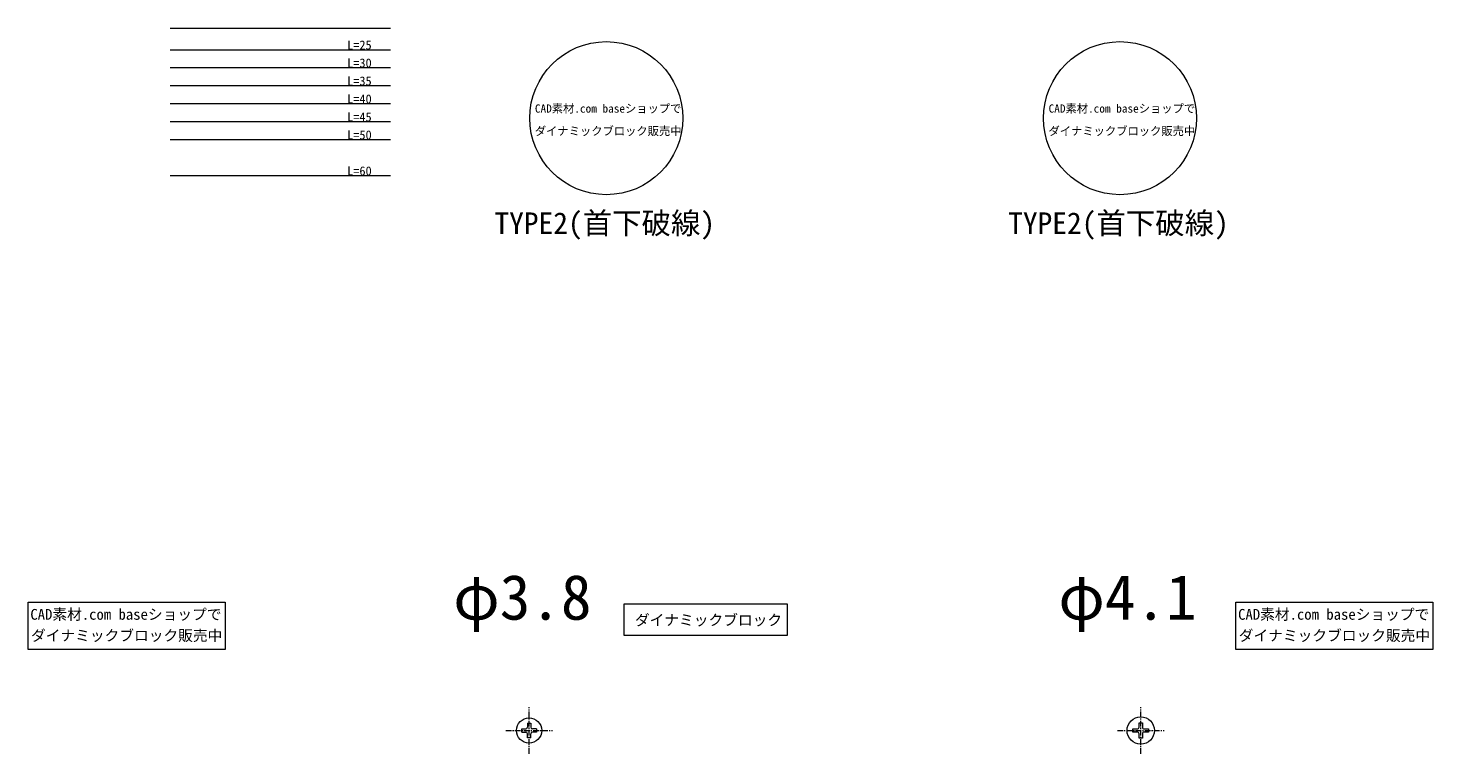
# Model space of a CAD drawing. Header units: millimetres. Extents: x 233 to 3318, y 47 to 2014.
# Drawn here: x 535 to 925.4, y 1311.7 to 1513.4 of the extents above; entities that cross this region are included whole.
import ezdxf
from ezdxf.enums import TextEntityAlignment as Align

# ---------------------------------------------------------------- set-up
doc = ezdxf.new("R2010")
doc.units = ezdxf.units.MM
doc.linetypes.add('csc_CENTER', pattern=[50.8, 31.75, -6.35, 6.35, -6.35])
doc.layers.get('Defpoints').update_dxf_attribs({"color": 251})
doc.styles.add('ＭＳ ゴシック', font='MS Gothic.ttf')

# ---------------------------------------------------------------- blocks, each defined once
blk = doc.blocks.new('*U52')
at = {"color": 0, "linetype": 'csc_CENTER', "lineweight": -2, "ltscale": 0.05}
for p, q in [((0, -6.5), (0, 6.5)), ((-6.5, 0), (6.5, 0))]:
    blk.add_line(p, q, dxfattribs=at)
at = {"color": 0, "linetype": 'ByBlock', "lineweight": -2}
for p, q in [((-2.05, 0.45), (-0.95, 0.45)), ((-2.05, -0.45), (-2.05, 0.45)), ((-0.45, 2.05), (0.45, 2.05)), ((-0.45, 2.05), (-0.45, 0.95)), ((0.45, 2.05), (0.45, 0.95)), ((2.05, 0.45), (0.95, 0.45)), ((2.05, 0.45), (2.05, -0.45)), ((-2.05, -0.45), (-0.95, -0.45)), ((-0.45, -2.05), (-0.45, -0.95)), ((0.45, -2.05), (-0.45, -2.05)), ((0.45, -2.05), (0.45, -0.95)), ((2.05, -0.45), (0.95, -0.45))]:
    blk.add_line(p, q, dxfattribs=at)
blk.add_circle((0, 0), 3.5, dxfattribs=at)
for centre, start, end in [((-0.95, 0.95), 270, 0), ((0.95, 0.95), 180, 270), ((-0.95, -0.95), 0, 90), ((0.95, -0.95), 90, 180)]:
    blk.add_arc(centre, 0.5, start, end, dxfattribs=at)

msp = doc.modelspace()

# ---------------------------------------------------------------- linework, layer by layer
at = {"linetype": 'csc_CENTER', "ltscale": 0.05}
for p, q in [((844.2, 1311.69), (844.2, 1324.69)), ((837.7, 1318.19), (850.7, 1318.19))]:
    msp.add_line(p, q, dxfattribs=at)
for points in [[(534.95, 1353.84), (589.71, 1353.84), (589.71, 1340.7), (534.95, 1340.7)], [(700.66, 1353.4), (745.92, 1353.4), (745.92, 1344.58), (700.66, 1344.58)], [(870.65, 1353.84), (925.41, 1353.84), (925.41, 1340.7), (870.65, 1340.7)]]:
    msp.add_lwpolyline(points, close=True)
msp.add_lwpolyline([(846.35, 1317.74), (845.15, 1317.74, 0.414214), (844.65, 1317.24), (844.65, 1316.04), (843.75, 1316.04), (843.75, 1317.24, 0.414214), (843.25, 1317.74), (842.05, 1317.74), (842.05, 1318.64), (843.25, 1318.64, 0.414214), (843.75, 1319.14), (843.75, 1320.34), (844.65, 1320.34), (844.65, 1319.14, 0.414214), (845.15, 1318.64), (846.35, 1318.64)], format="xyb", close=True)
for centre, radius in [((695.66, 1488.41), 21.27), ((838.44, 1488.41), 21.27), ((844.2, 1318.19), 3.8)]:
    msp.add_circle(centre, radius)
at = {"layer": 'Defpoints'}
for points in [[(574.41, 1513.45), (635.64, 1513.45)], [(574.41, 1507.45), (635.64, 1507.45)], [(574.41, 1502.45), (635.64, 1502.45)], [(574.41, 1497.45), (635.64, 1497.45)], [(574.41, 1492.45), (635.64, 1492.45)], [(574.41, 1487.45), (635.64, 1487.45)], [(574.41, 1482.45), (635.64, 1482.45)], [(574.41, 1472.45), (635.64, 1472.45)]]:
    msp.add_lwpolyline(points, dxfattribs=at)

# ---------------------------------------------------------------- block references
msp.add_blockref('*U52', (674.2, 1318.19))

# ---------------------------------------------------------------- texts
at = {"style": 'ＭＳ ゴシック'}
for s, height, p in [('L=25', 2.5, (623.64, 1507.5)), ('L=30', 2.5, (623.64, 1502.5)), ('L=35', 2.5, (623.64, 1497.5)), ('L=40', 2.5, (623.64, 1492.5)), ('L=45', 2.5, (623.64, 1487.5)), ('L=50', 2.5, (623.64, 1482.5)), ('L=60', 2.5, (623.64, 1472.5)), ('φ3.8', 12.5, (653.12, 1349)), ('φ4.1', 12.5, (821.31, 1349))]:
    msp.add_text(s, height=height, dxfattribs=at).set_placement(p)
for s, height, p in [('CAD素材.com baseショップで', 2.3, (696.18, 1491.17)), ('CAD素材.com baseショップで', 2.3, (838.96, 1491.17)), ('ダイナミックブロック販売中', 2.3, (696.18, 1484.92)), ('ダイナミックブロック販売中', 2.3, (838.96, 1484.92)), ('TYPE2(首下破線)', 6, (695.24, 1458.88)), ('TYPE2(首下破線)', 6, (838.03, 1458.88)), ('CAD素材.com baseショップで', 3, (562.14, 1350.54)), ('CAD素材.com baseショップで', 3, (897.84, 1350.54)), ('ダイナミックブロック販売中', 3, (562.35, 1344.68)), ('ダイナミックブロック販売中', 3, (898.04, 1344.68))]:
    msp.add_text(s, height=height, dxfattribs=at).set_placement(p, align=Align.MIDDLE)
at = {"color": 6, "style": 'ＭＳ ゴシック'}
msp.add_text('ダイナミックブロック', height=3, dxfattribs=at).set_placement((724.06, 1349), align=Align.MIDDLE)

doc.saveas('drawing.dxf')
